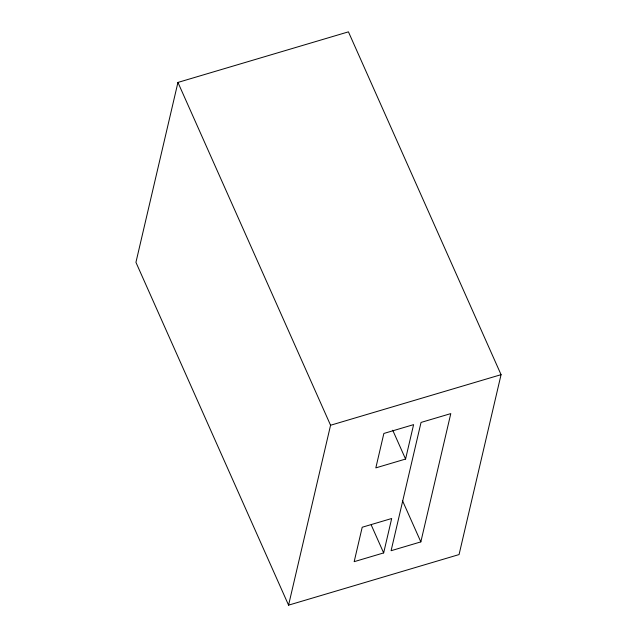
<?xml version="1.0" encoding="UTF-8"?>
<svg xmlns="http://www.w3.org/2000/svg" width="637" height="637" viewBox="0 0 637 637"><rect width="100%" height="100%" fill="white"/><g stroke="black" fill="none" stroke-linecap="round" stroke-linejoin="round"><path stroke-width="0.96" d="M177.938 82.428L135.936 262.333L288.569 605.15L459.062 554.572L501.064 374.667L348.431 31.85L177.938 82.428L330.571 425.245L288.569 605.15M383.657 552.916L391.691 518.502L362.206 527.245L354.172 561.667L383.657 552.916L371.228 524.992M405.57 459.054L413.604 424.632L383.864 433.455L375.83 467.877L405.57 459.054L392.734 430.23M420.842 541.888L450.789 413.604L421.041 422.427L391.094 550.71L420.842 541.888L402.393 500.451M330.571 425.245L501.064 374.667"/></g></svg>
